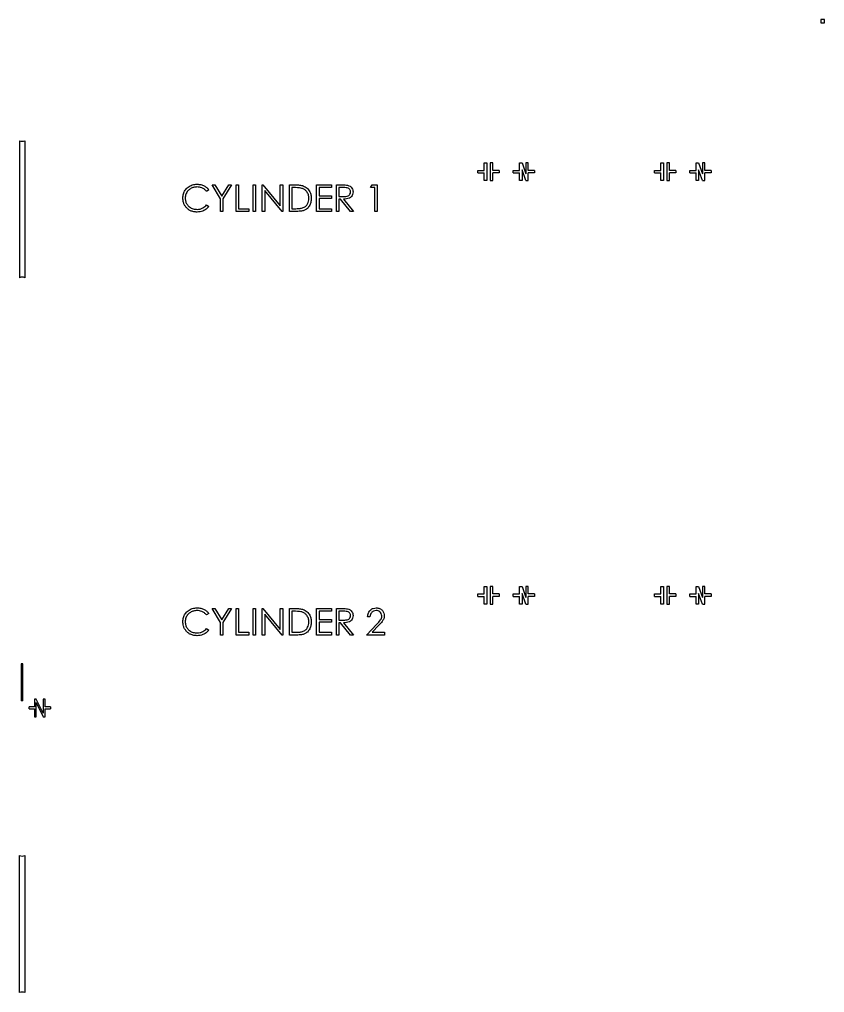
# Model space of a CAD drawing. Header units: millimetres. Extents: x -148 to 776, y -1017 to -448.
# Drawn here: x 320 to 776, y -999 to -448 of the extents above; entities that cross this region are included whole.
import ezdxf

# ---------------------------------------------------------------- set-up
doc = ezdxf.new("R2010")
doc.units = ezdxf.units.MM

msp = doc.modelspace()

# ---------------------------------------------------------------- linework, layer by layer
at = {"color": 7, "linetype": 'Continuous', "lineweight": 25}
for p, q in [((774.08, -447.82), (774.08, -449.82)), ((776.08, -447.82), (774.08, -447.82)), ((774.08, -449.82), (776.08, -449.82)), ((776.08, -449.82), (776.08, -447.82)), ((320.18, -516.52), (320.18, -594.11)), ((323.18, -516.52), (323.18, -594.11)), ((583.33, -533.3), (583.33, -529.05)), ((583.33, -529.05), (584.83, -529.05)), ((584.83, -529.05), (584.83, -539.05)), ((586.83, -529.05), (586.83, -539.05)), ((588.33, -529.05), (586.83, -529.05)), ((588.33, -533.3), (588.33, -529.05)), ((603.33, -529.05), (604.77, -529.05)), ((603.33, -533.3), (603.33, -529.05)), ((604.77, -529.05), (607.01, -535.33)), ((608.33, -529.05), (607.01, -529.05)), ((607.01, -529.05), (607.01, -535.33)), ((608.33, -533.3), (608.33, -529.05)), ((683.33, -533.3), (683.33, -529.05)), ((683.33, -529.05), (684.83, -529.05)), ((684.83, -529.05), (684.83, -539.05)), ((688.33, -529.05), (686.83, -529.05)), ((686.83, -529.05), (686.83, -539.05)), ((688.33, -533.3), (688.33, -529.05)), ((703.33, -529.05), (704.77, -529.05)), ((703.33, -533.3), (703.33, -529.05)), ((704.77, -529.05), (707.01, -535.33)), ((708.33, -529.05), (707.01, -529.05)), ((707.01, -529.05), (707.01, -535.33)), ((708.33, -533.3), (708.33, -529.05)), ((579.76, -533.3), (583.33, -533.3)), ((591.9, -533.3), (588.33, -533.3)), ((599.76, -533.3), (603.33, -533.3)), ((604.77, -532.97), (604.77, -539.05)), ((607.01, -539.05), (604.77, -532.97)), ((611.9, -533.3), (608.33, -533.3)), ((679.76, -533.3), (683.33, -533.3)), ((691.9, -533.3), (688.33, -533.3)), ((699.76, -533.3), (703.33, -533.3)), ((704.77, -532.97), (704.77, -539.05)), ((707.01, -539.05), (704.77, -532.97)), ((711.9, -533.3), (708.33, -533.3)), ((579.76, -534.8), (583.33, -534.8)), ((583.33, -539.05), (583.33, -534.8)), ((584.83, -539.05), (583.33, -539.05)), ((586.83, -539.05), (588.33, -539.05)), ((591.9, -534.8), (588.33, -534.8)), ((588.33, -539.05), (588.33, -534.8)), ((599.76, -534.8), (603.33, -534.8)), ((603.33, -539.05), (603.33, -534.8)), ((604.77, -539.05), (603.33, -539.05)), ((607.01, -539.05), (608.33, -539.05)), ((611.9, -534.8), (608.33, -534.8)), ((608.33, -539.05), (608.33, -534.8)), ((679.76, -534.8), (683.33, -534.8)), ((683.33, -539.05), (683.33, -534.8)), ((684.83, -539.05), (683.33, -539.05)), ((686.83, -539.05), (688.33, -539.05)), ((691.9, -534.8), (688.33, -534.8)), ((688.33, -539.05), (688.33, -534.8)), ((699.76, -534.8), (703.33, -534.8)), ((703.33, -539.05), (703.33, -534.8)), ((704.77, -539.05), (703.33, -539.05)), ((707.01, -539.05), (708.33, -539.05)), ((711.9, -534.8), (708.33, -534.8)), ((708.33, -539.05), (708.33, -534.8)), ((427.33, -544.3), (426.15, -545.2)), ((434.06, -549.42), (429.25, -541.55)), ((429.25, -541.55), (430.79, -541.55)), ((430.79, -541.55), (434.73, -547.99)), ((434.73, -547.99), (438.67, -541.55)), ((440.21, -541.55), (435.4, -549.42)), ((438.67, -541.55), (440.21, -541.55)), ((442.9, -541.55), (444.25, -541.55)), ((442.9, -556.55), (442.9, -541.55)), ((444.25, -541.55), (444.25, -555.01)), ((452.52, -541.55), (453.86, -541.55)), ((452.52, -556.55), (452.52, -541.55)), ((453.86, -541.55), (453.86, -556.55)), ((457.71, -556.55), (457.71, -541.55)), ((457.71, -541.55), (457.99, -541.55)), ((457.99, -541.55), (467.9, -553.36)), ((459.06, -544.77), (459.06, -556.55)), ((468.94, -556.55), (459.06, -544.77)), ((467.9, -553.36), (467.9, -541.55)), ((467.9, -541.55), (469.25, -541.55)), ((469.25, -541.55), (469.25, -556.55)), ((473.1, -541.55), (476.12, -541.55)), ((473.1, -556.55), (473.1, -541.55)), ((475.5, -543.09), (474.44, -543.09)), ((474.44, -543.09), (474.44, -555.01)), ((488.48, -556.55), (488.48, -541.55)), ((488.48, -541.55), (496.94, -541.55)), ((489.83, -543.09), (489.83, -547.7)), ((496.94, -543.09), (489.83, -543.09)), ((496.94, -541.55), (496.94, -543.09)), ((499.63, -541.55), (502.64, -541.55)), ((499.63, -556.55), (499.63, -541.55)), ((503.79, -543.09), (500.98, -543.09)), ((500.98, -543.09), (500.98, -548.09)), ((519.06, -543.09), (519.94, -541.55)), ((521.36, -543.09), (519.06, -543.09)), ((519.94, -541.55), (522.71, -541.55)), ((521.36, -556.55), (521.36, -543.09)), ((522.71, -541.55), (522.71, -556.55)), ((434.06, -556.55), (434.06, -549.42)), ((435.4, -549.42), (435.4, -556.55)), ((489.83, -547.7), (496.94, -547.7)), ((489.83, -549.24), (489.83, -555.01)), ((496.94, -549.24), (489.83, -549.24)), ((496.94, -547.7), (496.94, -549.24)), ((500.98, -548.09), (503.73, -548.11)), ((500.98, -549.63), (500.98, -556.55)), ((502.07, -549.63), (500.98, -549.63)), ((507.58, -556.55), (502.07, -549.63)), ((503.74, -549.63), (509.25, -556.55)), ((426.15, -552.9), (427.33, -553.79)), ((435.4, -556.55), (434.06, -556.55)), ((450.02, -556.55), (442.9, -556.55)), ((444.25, -555.01), (450.02, -555.01)), ((450.02, -555.01), (450.02, -556.55)), ((453.86, -556.55), (452.52, -556.55)), ((459.06, -556.55), (457.71, -556.55)), ((469.25, -556.55), (468.94, -556.55)), ((477.74, -556.55), (473.1, -556.55)), ((474.44, -555.01), (476.16, -555.01)), ((496.94, -556.55), (488.48, -556.55)), ((489.83, -555.01), (496.94, -555.01)), ((496.94, -555.01), (496.94, -556.55)), ((500.98, -556.55), (499.63, -556.55)), ((509.25, -556.55), (507.58, -556.55)), ((522.71, -556.55), (521.36, -556.55)), ((583.33, -773.3), (583.33, -769.05)), ((583.33, -769.05), (584.83, -769.05)), ((584.83, -769.05), (584.83, -779.05)), ((588.33, -769.05), (586.83, -769.05)), ((586.83, -769.05), (586.83, -779.05)), ((588.33, -773.3), (588.33, -769.05)), ((603.33, -773.3), (603.33, -769.05)), ((603.33, -769.05), (604.77, -769.05)), ((604.77, -769.05), (607.01, -775.33)), ((608.33, -769.05), (607.01, -769.05)), ((607.01, -769.05), (607.01, -775.33)), ((608.33, -773.3), (608.33, -769.05)), ((683.33, -773.3), (683.33, -769.05)), ((683.33, -769.05), (684.83, -769.05)), ((684.83, -769.05), (684.83, -779.05)), ((688.33, -769.05), (686.83, -769.05)), ((686.83, -769.05), (686.83, -779.05)), ((688.33, -773.3), (688.33, -769.05)), ((703.33, -769.05), (704.77, -769.05)), ((703.33, -773.3), (703.33, -769.05)), ((704.77, -769.05), (707.01, -775.33)), ((708.33, -769.05), (707.01, -769.05)), ((707.01, -769.05), (707.01, -775.33)), ((708.33, -773.3), (708.33, -769.05)), ((579.76, -773.3), (583.33, -773.3)), ((579.76, -774.8), (583.33, -774.8)), ((583.33, -779.05), (583.33, -774.8)), ((591.9, -773.3), (588.33, -773.3)), ((591.9, -774.8), (588.33, -774.8)), ((588.33, -779.05), (588.33, -774.8)), ((599.76, -773.3), (603.33, -773.3)), ((599.76, -774.8), (603.33, -774.8)), ((603.33, -779.05), (603.33, -774.8)), ((607.01, -779.05), (604.77, -772.97)), ((604.77, -772.97), (604.77, -779.05)), ((611.9, -773.3), (608.33, -773.3)), ((611.9, -774.8), (608.33, -774.8)), ((608.33, -779.05), (608.33, -774.8)), ((679.76, -773.3), (683.33, -773.3)), ((679.76, -774.8), (683.33, -774.8)), ((683.33, -779.05), (683.33, -774.8)), ((691.9, -773.3), (688.33, -773.3)), ((688.33, -779.05), (688.33, -774.8)), ((691.9, -774.8), (688.33, -774.8)), ((699.76, -773.3), (703.33, -773.3)), ((699.76, -774.8), (703.33, -774.8)), ((703.33, -779.05), (703.33, -774.8)), ((704.77, -772.97), (704.77, -779.05)), ((707.01, -779.05), (704.77, -772.97)), ((711.9, -773.3), (708.33, -773.3)), ((711.9, -774.8), (708.33, -774.8)), ((708.33, -779.05), (708.33, -774.8)), ((429.25, -781.55), (430.79, -781.55)), ((434.06, -789.42), (429.25, -781.55)), ((430.79, -781.55), (434.73, -787.99)), ((434.73, -787.99), (438.67, -781.55)), ((440.21, -781.55), (435.4, -789.42)), ((438.67, -781.55), (440.21, -781.55)), ((442.9, -796.55), (442.9, -781.55)), ((442.9, -781.55), (444.25, -781.55)), ((444.25, -781.55), (444.25, -795.01)), ((452.52, -781.55), (453.86, -781.55)), ((452.52, -796.55), (452.52, -781.55)), ((453.86, -781.55), (453.86, -796.55)), ((457.71, -796.55), (457.71, -781.55)), ((457.71, -781.55), (457.99, -781.55)), ((457.99, -781.55), (467.9, -793.36)), ((467.9, -793.36), (467.9, -781.55)), ((467.9, -781.55), (469.25, -781.55)), ((469.25, -781.55), (469.25, -796.55)), ((473.1, -796.55), (473.1, -781.55)), ((473.1, -781.55), (476.12, -781.55)), ((488.48, -781.55), (496.94, -781.55)), ((488.48, -796.55), (488.48, -781.55)), ((496.94, -781.55), (496.94, -783.09)), ((499.63, -781.55), (502.64, -781.55)), ((499.63, -796.55), (499.63, -781.55)), ((584.83, -779.05), (583.33, -779.05)), ((586.83, -779.05), (588.33, -779.05)), ((604.77, -779.05), (603.33, -779.05)), ((607.01, -779.05), (608.33, -779.05)), ((684.83, -779.05), (683.33, -779.05)), ((686.83, -779.05), (688.33, -779.05)), ((704.77, -779.05), (703.33, -779.05)), ((707.01, -779.05), (708.33, -779.05)), ((427.33, -784.3), (426.15, -785.2)), ((468.94, -796.55), (459.06, -784.77)), ((459.06, -784.77), (459.06, -796.55)), ((475.5, -783.09), (474.44, -783.09)), ((474.44, -783.09), (474.44, -795.01)), ((496.94, -783.09), (489.83, -783.09)), ((489.83, -783.09), (489.83, -787.7)), ((489.83, -787.7), (496.94, -787.7)), ((496.94, -787.7), (496.94, -789.24)), ((503.79, -783.09), (500.98, -783.09)), ((500.98, -783.09), (500.98, -788.09)), ((500.98, -788.09), (503.73, -788.11)), ((518.67, -786.17), (517.33, -786.17)), ((426.15, -792.9), (427.33, -793.79)), ((434.06, -796.55), (434.06, -789.42)), ((435.4, -789.42), (435.4, -796.55)), ((496.94, -789.24), (489.83, -789.24)), ((489.83, -789.24), (489.83, -795.01)), ((502.07, -789.63), (500.98, -789.63)), ((500.98, -789.63), (500.98, -796.55)), ((507.58, -796.55), (502.07, -789.63)), ((503.74, -789.63), (509.25, -796.55)), ((516.75, -796.55), (522.57, -790.34)), ((523.72, -791.01), (519.96, -795.01)), ((435.4, -796.55), (434.06, -796.55)), ((450.02, -796.55), (442.9, -796.55)), ((444.25, -795.01), (450.02, -795.01)), ((450.02, -795.01), (450.02, -796.55)), ((453.86, -796.55), (452.52, -796.55)), ((459.06, -796.55), (457.71, -796.55)), ((469.25, -796.55), (468.94, -796.55)), ((477.74, -796.55), (473.1, -796.55)), ((474.44, -795.01), (476.16, -795.01)), ((496.94, -796.55), (488.48, -796.55)), ((489.83, -795.01), (496.94, -795.01)), ((496.94, -795.01), (496.94, -796.55)), ((500.98, -796.55), (499.63, -796.55)), ((509.25, -796.55), (507.58, -796.55)), ((526.94, -796.55), (516.75, -796.55)), ((519.96, -795.01), (526.94, -795.01)), ((526.94, -795.01), (526.94, -796.55)), ((321.18, -812.82), (321.18, -833.85)), ((322.18, -812.82), (321.18, -812.82)), ((322.18, -833.85), (322.18, -812.82)), ((328.68, -837.32), (325.65, -837.32)), ((328.68, -832.82), (328.68, -837.32)), ((329.68, -832.82), (328.68, -832.82)), ((333.68, -840.82), (329.68, -832.82)), ((329.68, -834.82), (333.68, -842.82)), ((329.68, -842.82), (329.68, -834.82)), ((333.68, -832.82), (333.68, -840.82)), ((334.68, -832.82), (333.68, -832.82)), ((334.68, -837.32), (334.68, -832.82)), ((337.72, -837.32), (334.68, -837.32)), ((325.65, -838.32), (328.68, -838.32)), ((328.68, -838.32), (328.68, -842.82)), ((328.68, -842.82), (329.68, -842.82)), ((333.68, -842.82), (334.68, -842.82)), ((334.68, -838.32), (337.72, -838.32)), ((334.68, -842.82), (334.68, -838.32)), ((320.18, -999.11), (320.18, -921.52)), ((323.18, -921.52), (323.18, -999.11))]:
    msp.add_line(p, q, dxfattribs=at)
for centre, start, end in [((321.68, -512.82), 247.9757, 292.0243), ((575.83, -534.05), 349.1931, 10.8069), ((595.83, -534.05), 169.1931, 190.8069), ((595.83, -534.05), 349.1931, 10.8069), ((615.83, -534.05), 169.1931, 190.8069), ((675.83, -534.05), 349.1931, 10.8069), ((695.83, -534.05), 169.1931, 190.8069), ((695.83, -534.05), 349.1931, 10.8069), ((715.83, -534.05), 169.1931, 190.8069), ((321.68, -597.82), 67.9757, 112.0243), ((575.83, -774.05), 349.1931, 10.8069), ((595.83, -774.05), 169.1931, 190.8069), ((595.83, -774.05), 349.1931, 10.8069), ((615.83, -774.05), 169.1931, 190.8069), ((675.83, -774.05), 349.1931, 10.8069), ((695.83, -774.05), 169.1931, 190.8069), ((695.83, -774.05), 349.1931, 10.8069), ((715.83, -774.05), 169.1931, 190.8069), ((321.68, -837.82), 82.8192, 97.1808), ((321.68, -837.82), 352.8192, 7.1808), ((341.68, -837.82), 172.8192, 187.1808), ((321.68, -917.82), 247.9757, 292.0243), ((321.68, -1002.82), 67.9757, 112.0243)]:
    msp.add_arc(centre, 4, start, end, dxfattribs=at)
for points, knots in [([(412.71, -548.96), (412.77, -548.18), (412.88, -546.62), (413.95, -544.48), (415.66, -542.68), (418.02, -541.37), (419.86, -541.23), (420.78, -541.17)], [0, 0, 0, 0, 0.186795, 0.37343, 0.560241, 0.779955, 1, 1, 1, 1]), ([(420.7, -542.7), (420.06, -542.75), (418.78, -542.85), (417, -543.64), (415.42, -544.92), (414.26, -546.81), (414.12, -548.31), (414.06, -549.07)], [0, 0, 0, 0, 0.186889, 0.37375, 0.56053, 0.780191, 1, 1, 1, 1]), ([(426.15, -545.2), (425.75, -544.78), (424.96, -543.93), (423.5, -543.17), (422.06, -542.77), (421.15, -542.72), (420.7, -542.7)], [0, 0, 0, 0, 0.279785, 0.559581, 0.779785, 1, 1, 1, 1]), ([(420.78, -541.17), (421.49, -541.21), (422.9, -541.29), (424.75, -542.01), (426.27, -543.02), (426.97, -543.88), (427.33, -544.3)], [0, 0, 0, 0, 0.280046, 0.559868, 0.779944, 1, 1, 1, 1]), ([(480.11, -543.51), (479.25, -543.36), (477.73, -543.09), (476.18, -543.09), (475.5, -543.09)], [0, 0, 0, 0, 0.559542, 1, 1, 1, 1]), ([(476.12, -541.55), (477.03, -541.55), (478.63, -541.55), (480.2, -541.93), (480.88, -542.09)], [0, 0, 0, 0, 0.560445, 1, 1, 1, 1]), ([(484.06, -549.24), (484.01, -548.53), (483.91, -547.13), (482.98, -545.37), (481.65, -544.1), (480.62, -543.71), (480.11, -543.51)], [0, 0, 0, 0, 0.2801784, 0.5597646, 0.7797967, 1, 1, 1, 1]), ([(480.88, -542.09), (481.65, -542.46), (483.18, -543.2), (484.59, -545.18), (485.3, -547.25), (485.37, -548.58), (485.4, -549.24)], [0, 0, 0, 0, 0.27943, 0.559046, 0.779423, 1, 1, 1, 1]), ([(502.64, -541.55), (503.27, -541.55), (504.41, -541.54), (505.54, -541.69), (506.03, -541.76)], [0, 0, 0, 0, 0.5602397, 1, 1, 1, 1]), ([(503.73, -548.11), (504.17, -548.1), (505.06, -548.09), (506.18, -547.86), (506.94, -547.37), (507.53, -546.68), (507.64, -546.01), (507.71, -545.56)], [0, 0, 0, 0, 0.2511389, 0.5011303, 0.6264735, 0.7518561, 1, 1, 1, 1]), ([(509.06, -545.56), (509.02, -546.04), (508.94, -546.98), (508.2, -548.25), (506.97, -549.16), (505.41, -549.58), (504.3, -549.61), (503.74, -549.63)], [0, 0, 0, 0, 0.186619, 0.372978, 0.55941, 0.779356, 1, 1, 1, 1]), ([(507.71, -545.56), (507.69, -545.34), (507.66, -544.9), (507.36, -544.3), (506.94, -543.79), (506.2, -543.3), (505.1, -543.11), (504.23, -543.1), (503.79, -543.09)], [0, 0, 0, 0, 0.125015, 0.250032, 0.375077, 0.50011, 0.7495, 1, 1, 1, 1]), ([(506.03, -541.76), (506.5, -541.91), (507.45, -542.22), (508.44, -543.23), (508.98, -544.4), (509.03, -545.17), (509.06, -545.56)], [0, 0, 0, 0, 0.279797, 0.5595, 0.779626, 1, 1, 1, 1]), ([(414.61, -554.31), (414.28, -553.88), (413.63, -553.02), (412.87, -551.21), (412.77, -549.82), (412.71, -548.96)], [0, 0, 0, 0, 0.280238, 0.560413, 1, 1, 1, 1]), ([(414.06, -549.07), (414.1, -549.71), (414.2, -551), (415.1, -552.75), (416.55, -554.21), (418.51, -555.24), (420.03, -555.34), (420.79, -555.4)], [0, 0, 0, 0, 0.1867902, 0.3733741, 0.560143, 0.7798944, 1, 1, 1, 1]), ([(485.4, -549.24), (485.36, -549.99), (485.27, -551.5), (484.35, -553.59), (482.98, -555.22), (481.26, -556.15), (479.51, -556.5), (478.33, -556.53), (477.74, -556.55)], [0, 0, 0, 0, 0.18678, 0.373304, 0.559587, 0.706083, 0.852964, 1, 1, 1, 1]), ([(480.45, -554.63), (481.05, -554.37), (482.26, -553.84), (483.4, -552.36), (483.98, -550.77), (484.03, -549.75), (484.06, -549.24)], [0, 0, 0, 0, 0.27959, 0.559122, 0.779407, 1, 1, 1, 1]), ([(420.8, -556.94), (420.15, -556.9), (418.85, -556.84), (417.12, -556.28), (415.67, -555.42), (414.97, -554.68), (414.61, -554.31)], [0, 0, 0, 0, 0.280099, 0.559921, 0.779956, 1, 1, 1, 1]), ([(420.79, -555.4), (421.36, -555.36), (422.5, -555.29), (424.44, -554.55), (425.5, -553.53), (426.15, -552.9)], [0, 0, 0, 0, 0.280445, 0.560725, 1, 1, 1, 1]), ([(427.33, -553.79), (426.86, -554.32), (425.94, -555.39), (424.2, -556.34), (422.46, -556.86), (421.35, -556.91), (420.8, -556.94)], [0, 0, 0, 0, 0.2798231, 0.5596207, 0.7797726, 1, 1, 1, 1]), ([(476.16, -555.01), (476.97, -555.01), (478.41, -555.02), (479.83, -554.75), (480.45, -554.63)], [0, 0, 0, 0, 0.560426, 1, 1, 1, 1]), ([(412.71, -788.96), (412.77, -788.18), (412.88, -786.62), (413.95, -784.48), (415.66, -782.68), (418.02, -781.37), (419.86, -781.23), (420.78, -781.17)], [0, 0, 0, 0, 0.1867951, 0.3734297, 0.560241, 0.7799551, 1, 1, 1, 1]), ([(420.7, -782.7), (420.06, -782.75), (418.78, -782.85), (417, -783.64), (415.42, -784.92), (414.26, -786.81), (414.12, -788.31), (414.06, -789.07)], [0, 0, 0, 0, 0.186889, 0.37375, 0.56053, 0.780191, 1, 1, 1, 1]), ([(426.15, -785.2), (425.75, -784.78), (424.96, -783.93), (423.5, -783.17), (422.06, -782.77), (421.15, -782.72), (420.7, -782.7)], [0, 0, 0, 0, 0.279785, 0.559581, 0.779785, 1, 1, 1, 1]), ([(420.78, -781.17), (421.49, -781.21), (422.9, -781.29), (424.75, -782.01), (426.27, -783.02), (426.97, -783.88), (427.33, -784.3)], [0, 0, 0, 0, 0.2800459, 0.5598682, 0.7799443, 1, 1, 1, 1]), ([(476.12, -781.55), (477.03, -781.55), (478.63, -781.55), (480.2, -781.93), (480.88, -782.09)], [0, 0, 0, 0, 0.560445, 1, 1, 1, 1]), ([(480.88, -782.09), (481.65, -782.46), (483.18, -783.2), (484.59, -785.18), (485.3, -787.25), (485.37, -788.58), (485.4, -789.24)], [0, 0, 0, 0, 0.27943, 0.559046, 0.779423, 1, 1, 1, 1]), ([(502.64, -781.55), (503.27, -781.55), (504.41, -781.54), (505.54, -781.69), (506.03, -781.76)], [0, 0, 0, 0, 0.56024, 1, 1, 1, 1]), ([(506.03, -781.76), (506.5, -781.91), (507.45, -782.22), (508.44, -783.23), (508.98, -784.4), (509.03, -785.17), (509.06, -785.56)], [0, 0, 0, 0, 0.2797971, 0.5594998, 0.7796265, 1, 1, 1, 1]), ([(517.33, -786.17), (517.41, -785.44), (517.59, -783.98), (518.87, -782.31), (520.5, -781.31), (521.64, -781.22), (522.22, -781.17)], [0, 0, 0, 0, 0.2800291, 0.5595146, 0.7796675, 1, 1, 1, 1]), ([(522.15, -782.7), (521.64, -782.76), (520.61, -782.86), (519.46, -783.8), (518.83, -784.97), (518.73, -785.77), (518.67, -786.17)], [0, 0, 0, 0, 0.2796987, 0.5588466, 0.7791762, 1, 1, 1, 1]), ([(525.4, -785.75), (525.34, -785.28), (525.21, -784.35), (524.3, -783.37), (523.24, -782.79), (522.51, -782.73), (522.15, -782.7)], [0, 0, 0, 0, 0.279126, 0.558978, 0.77935, 1, 1, 1, 1]), ([(522.22, -781.17), (522.89, -781.23), (524.22, -781.35), (525.71, -782.57), (526.61, -784.06), (526.7, -785.1), (526.75, -785.63)], [0, 0, 0, 0, 0.27989, 0.559224, 0.779582, 1, 1, 1, 1]), ([(480.11, -783.51), (479.25, -783.36), (477.73, -783.09), (476.18, -783.09), (475.5, -783.09)], [0, 0, 0, 0, 0.559542, 1, 1, 1, 1]), ([(484.06, -789.24), (484.01, -788.53), (483.91, -787.13), (482.98, -785.37), (481.65, -784.1), (480.62, -783.71), (480.11, -783.51)], [0, 0, 0, 0, 0.2801784, 0.5597646, 0.7797967, 1, 1, 1, 1]), ([(503.73, -788.11), (504.17, -788.1), (505.06, -788.09), (506.18, -787.86), (506.94, -787.37), (507.53, -786.68), (507.64, -786.01), (507.71, -785.56)], [0, 0, 0, 0, 0.251139, 0.50113, 0.626474, 0.751856, 1, 1, 1, 1]), ([(509.06, -785.56), (509.02, -786.04), (508.94, -786.98), (508.2, -788.25), (506.97, -789.16), (505.41, -789.58), (504.3, -789.61), (503.74, -789.63)], [0, 0, 0, 0, 0.186619, 0.372978, 0.55941, 0.779356, 1, 1, 1, 1]), ([(507.71, -785.56), (507.69, -785.34), (507.66, -784.9), (507.36, -784.3), (506.94, -783.79), (506.2, -783.3), (505.1, -783.11), (504.23, -783.1), (503.79, -783.09)], [0, 0, 0, 0, 0.125015, 0.250032, 0.375077, 0.50011, 0.7495, 1, 1, 1, 1]), ([(522.57, -790.34), (523.29, -789.6), (524.29, -788.57), (525.28, -786.97), (525.36, -786.15), (525.4, -785.75)], [0, 0, 0, 0, 0.560717, 0.780532, 1, 1, 1, 1]), ([(526.75, -785.63), (526.69, -786.22), (526.57, -787.41), (525.37, -789.21), (524.35, -790.33), (523.72, -791.01)], [0, 0, 0, 0, 0.2792969, 0.5591688, 1, 1, 1, 1]), ([(414.61, -794.31), (414.28, -793.88), (413.63, -793.02), (412.87, -791.21), (412.77, -789.82), (412.71, -788.96)], [0, 0, 0, 0, 0.280238, 0.560413, 1, 1, 1, 1]), ([(414.06, -789.07), (414.1, -789.71), (414.2, -791), (415.1, -792.75), (416.55, -794.21), (418.51, -795.24), (420.03, -795.34), (420.79, -795.4)], [0, 0, 0, 0, 0.18679, 0.373374, 0.560143, 0.779894, 1, 1, 1, 1]), ([(420.79, -795.4), (421.36, -795.36), (422.5, -795.29), (424.44, -794.55), (425.5, -793.53), (426.15, -792.9)], [0, 0, 0, 0, 0.2804454, 0.5607251, 1, 1, 1, 1]), ([(427.33, -793.79), (426.86, -794.32), (425.94, -795.39), (424.2, -796.34), (422.46, -796.86), (421.35, -796.91), (420.8, -796.94)], [0, 0, 0, 0, 0.279823, 0.559621, 0.779773, 1, 1, 1, 1]), ([(485.4, -789.24), (485.36, -789.99), (485.27, -791.5), (484.35, -793.59), (482.98, -795.22), (481.26, -796.15), (479.51, -796.5), (478.33, -796.53), (477.74, -796.55)], [0, 0, 0, 0, 0.1867798, 0.3733036, 0.5595869, 0.7060832, 0.8529636, 1, 1, 1, 1]), ([(480.45, -794.63), (481.05, -794.37), (482.26, -793.84), (483.4, -792.36), (483.98, -790.77), (484.03, -789.75), (484.06, -789.24)], [0, 0, 0, 0, 0.27959, 0.559122, 0.779407, 1, 1, 1, 1]), ([(420.8, -796.94), (420.15, -796.9), (418.85, -796.84), (417.12, -796.28), (415.67, -795.42), (414.97, -794.68), (414.61, -794.31)], [0, 0, 0, 0, 0.280099, 0.559921, 0.779956, 1, 1, 1, 1]), ([(476.16, -795.01), (476.97, -795.01), (478.41, -795.02), (479.83, -794.75), (480.45, -794.63)], [0, 0, 0, 0, 0.560426, 1, 1, 1, 1])]:
    msp.add_open_spline(points, degree=3, knots=knots, dxfattribs=at)

doc.saveas('drawing.dxf')
